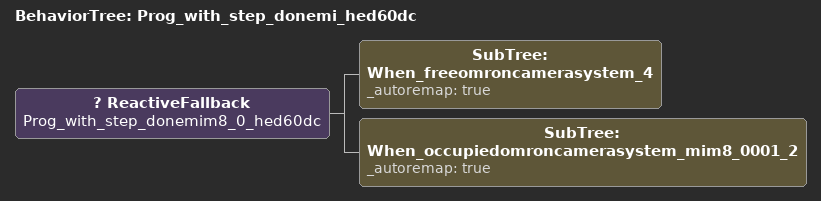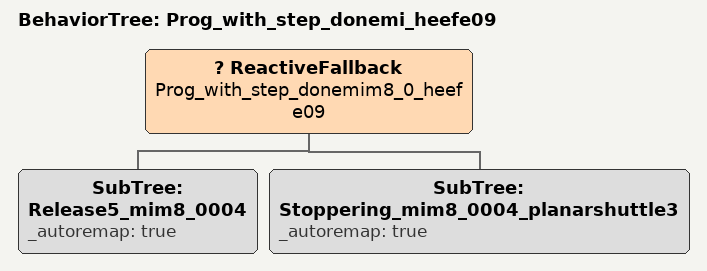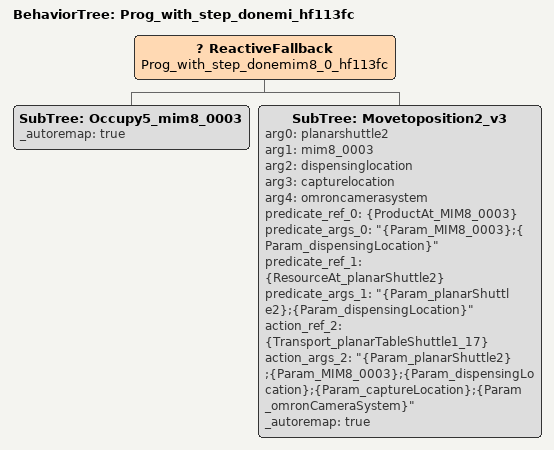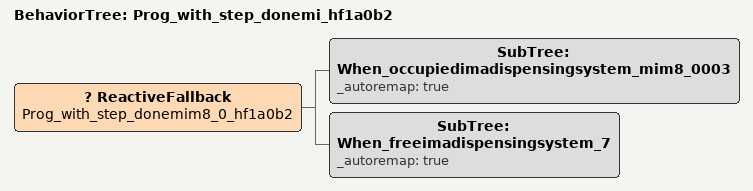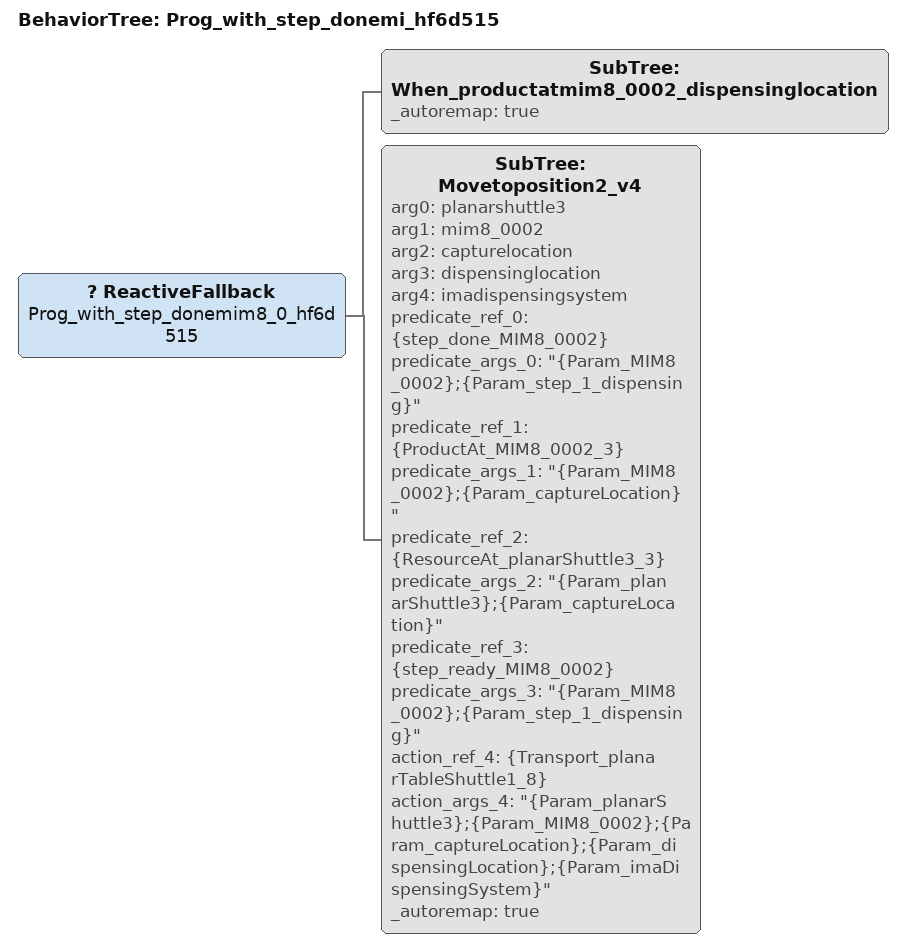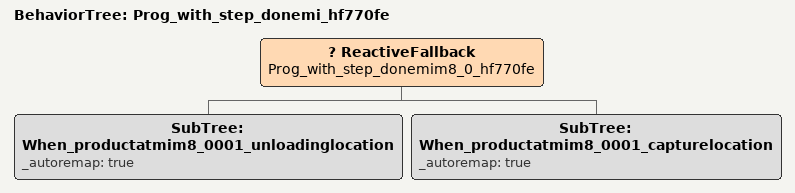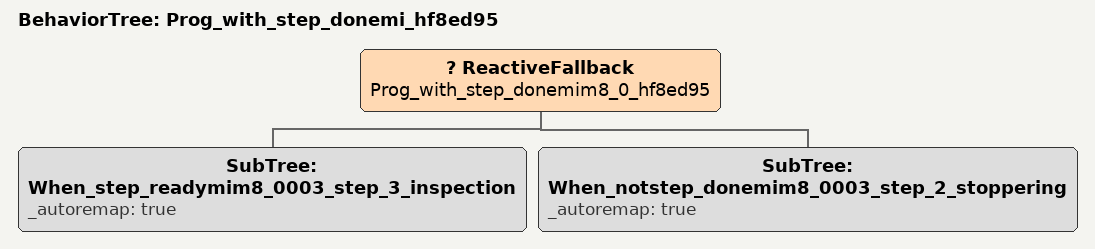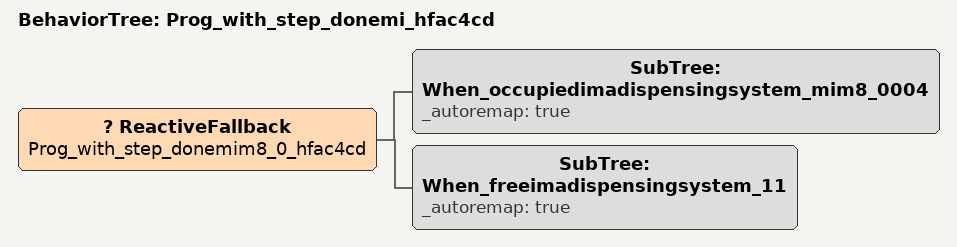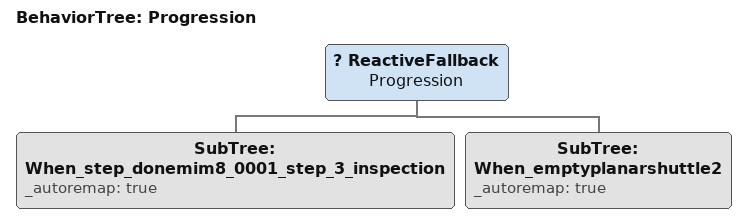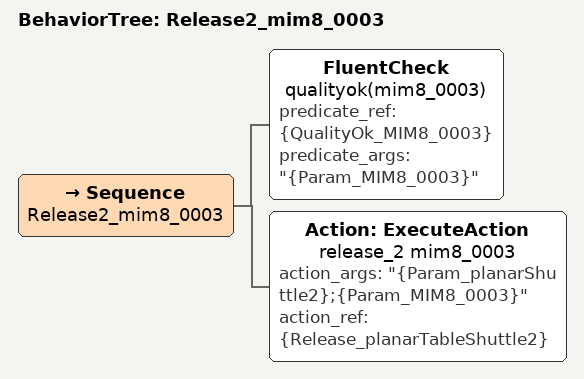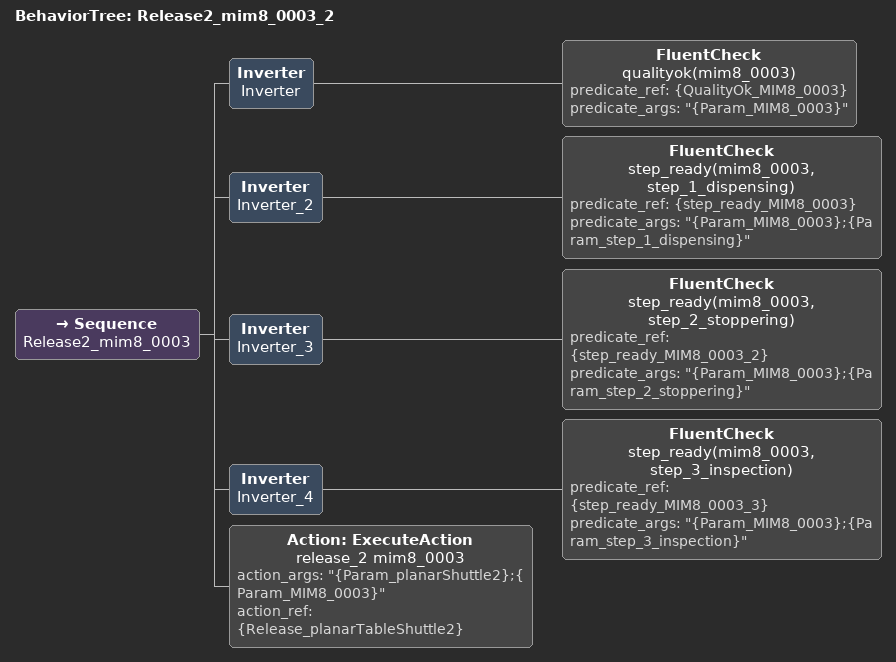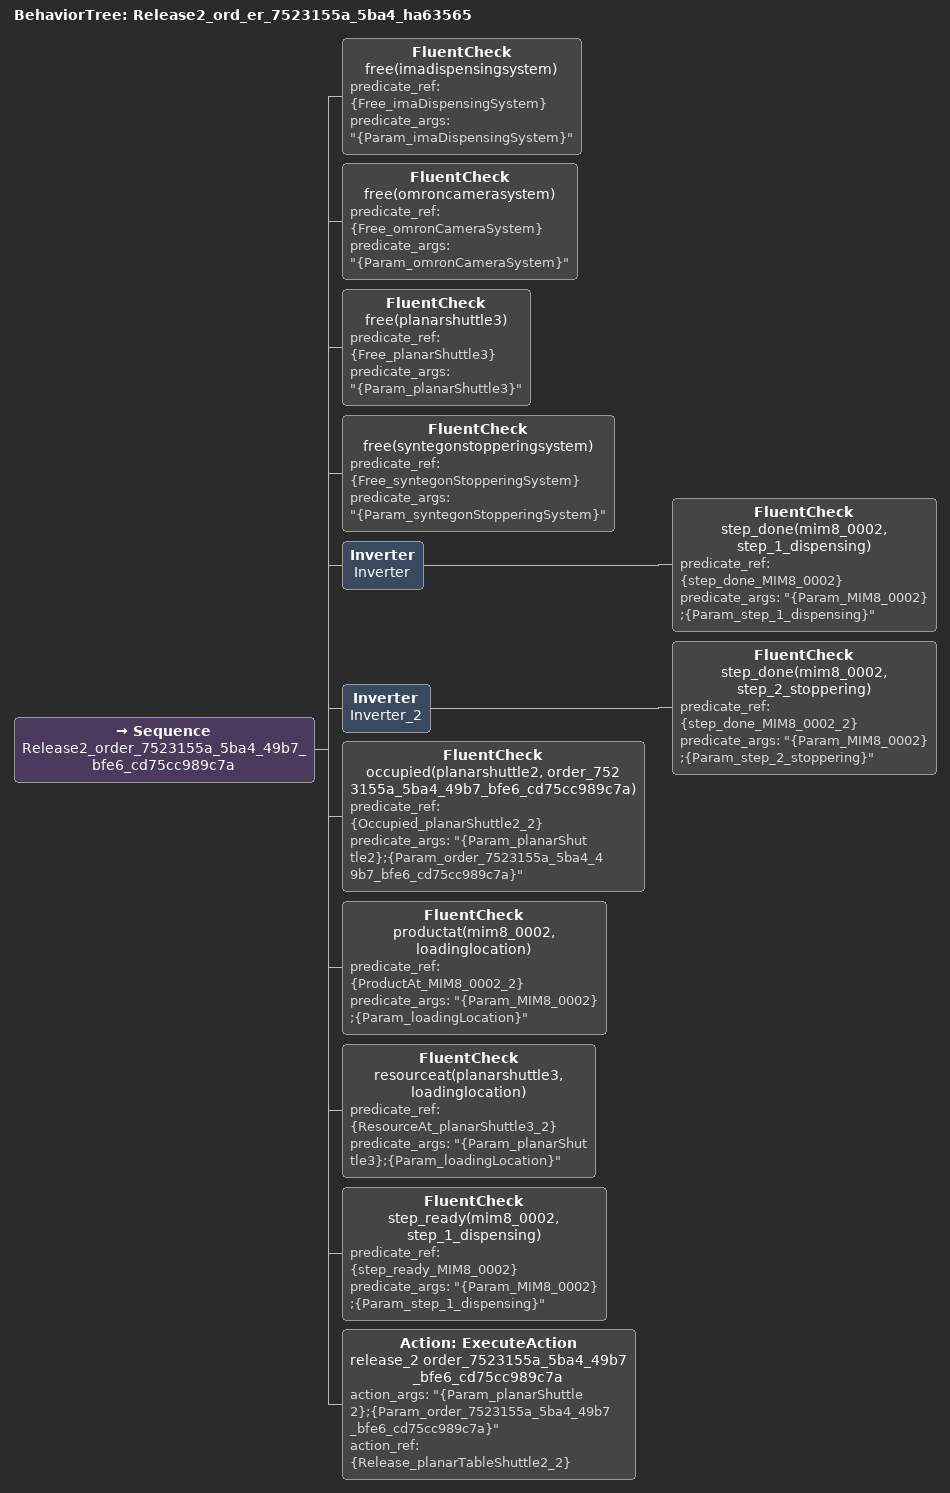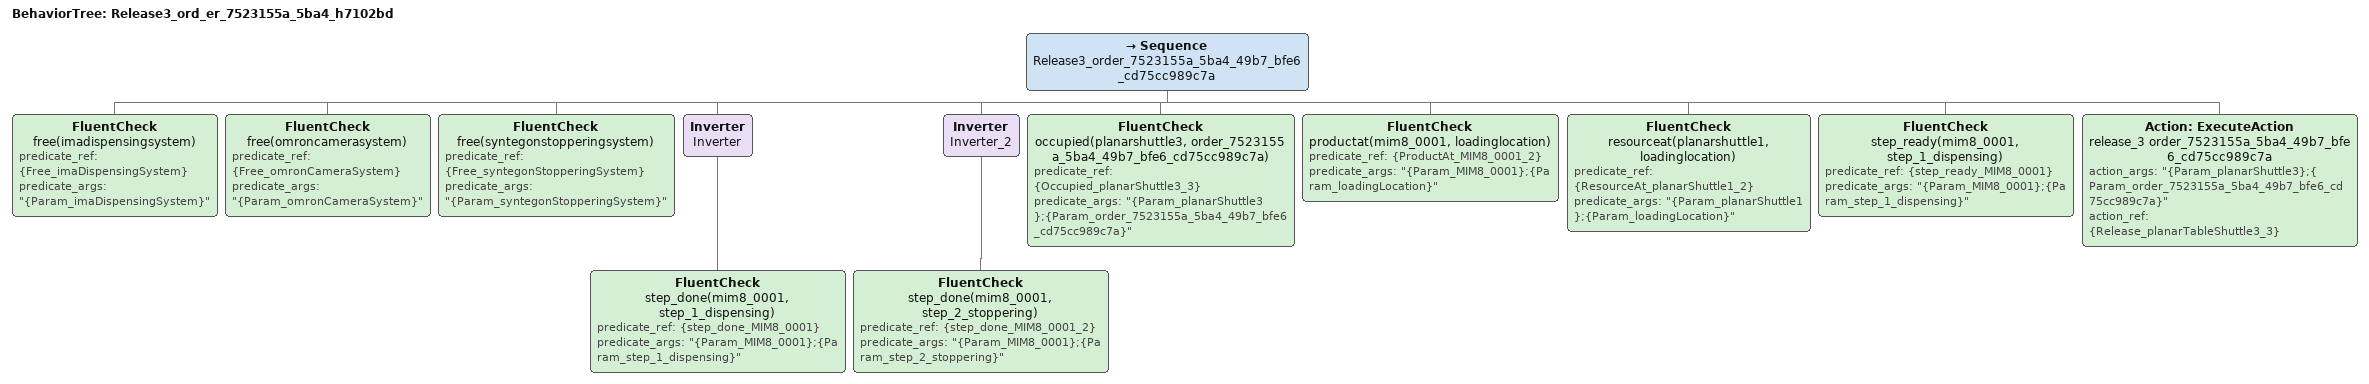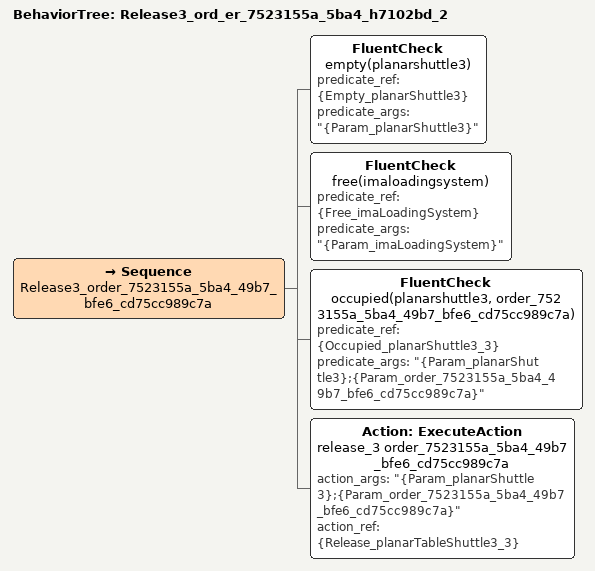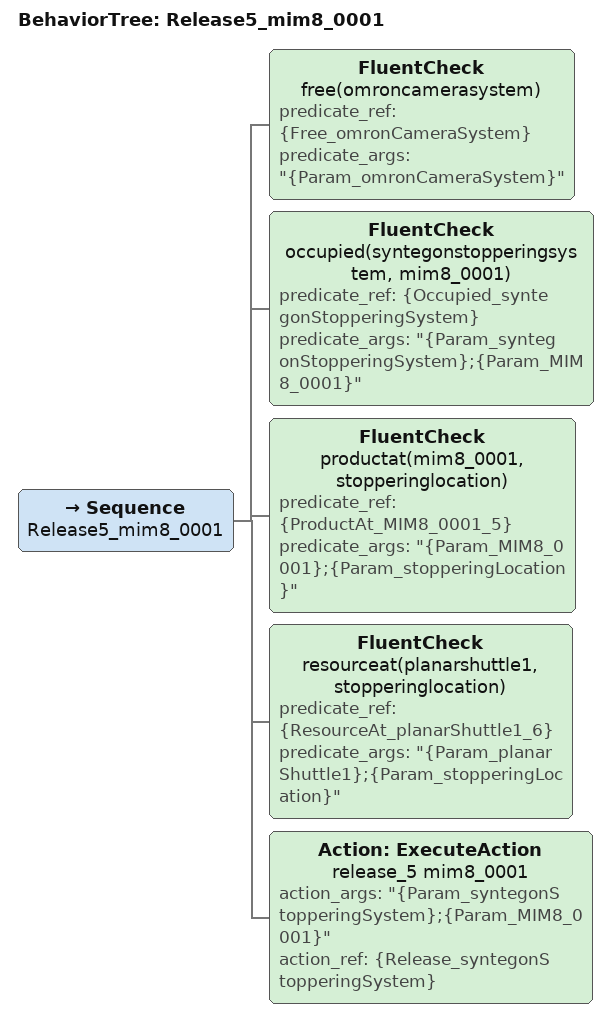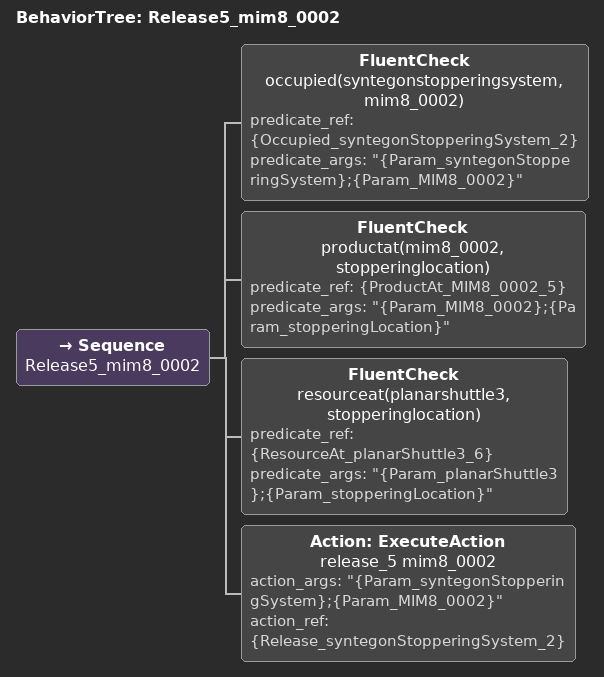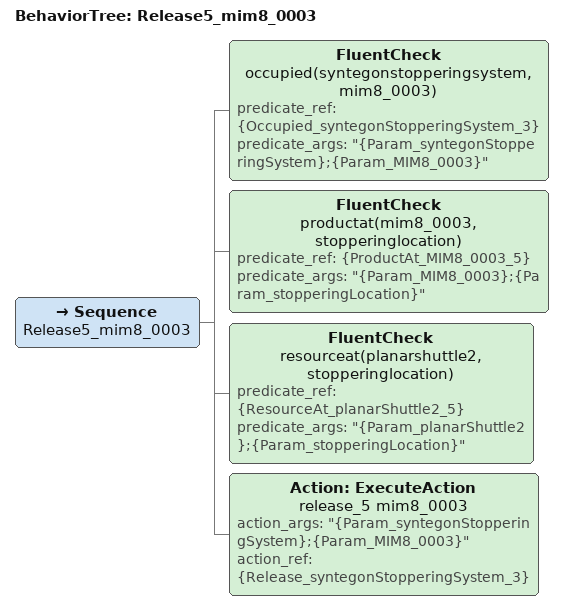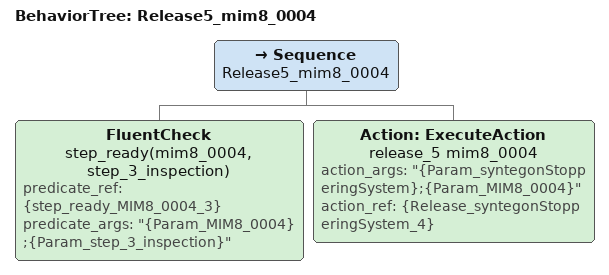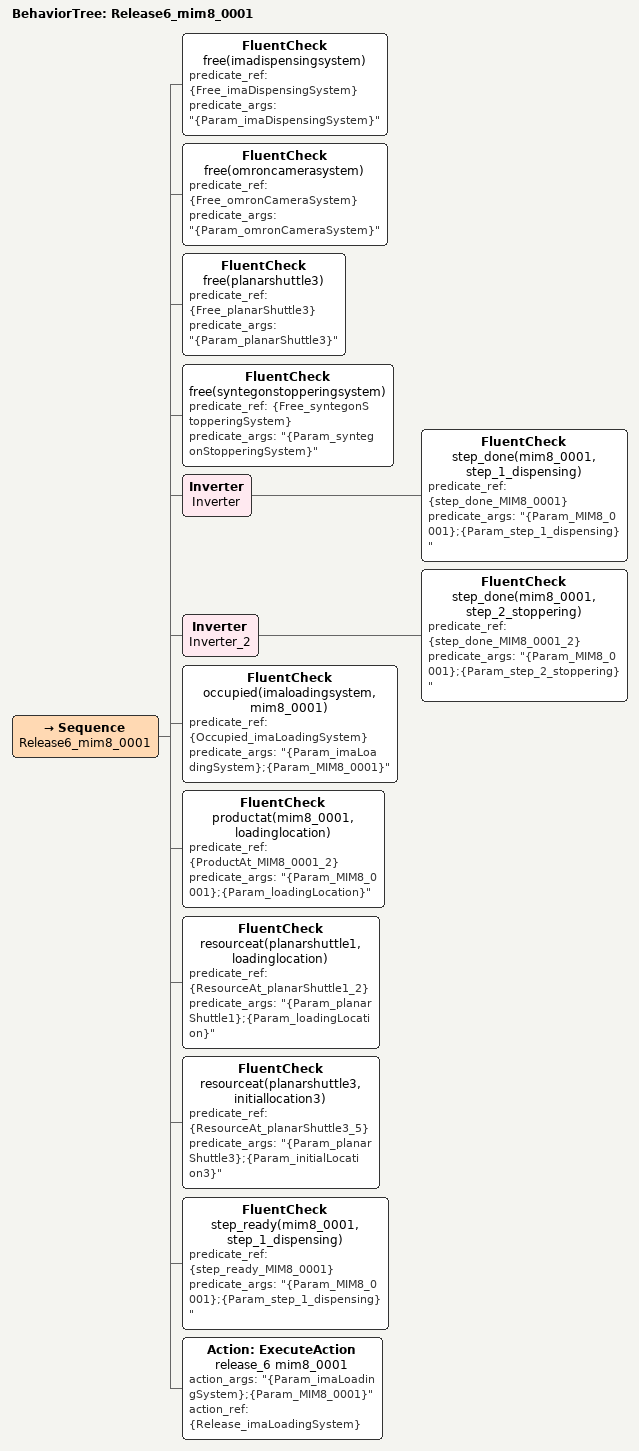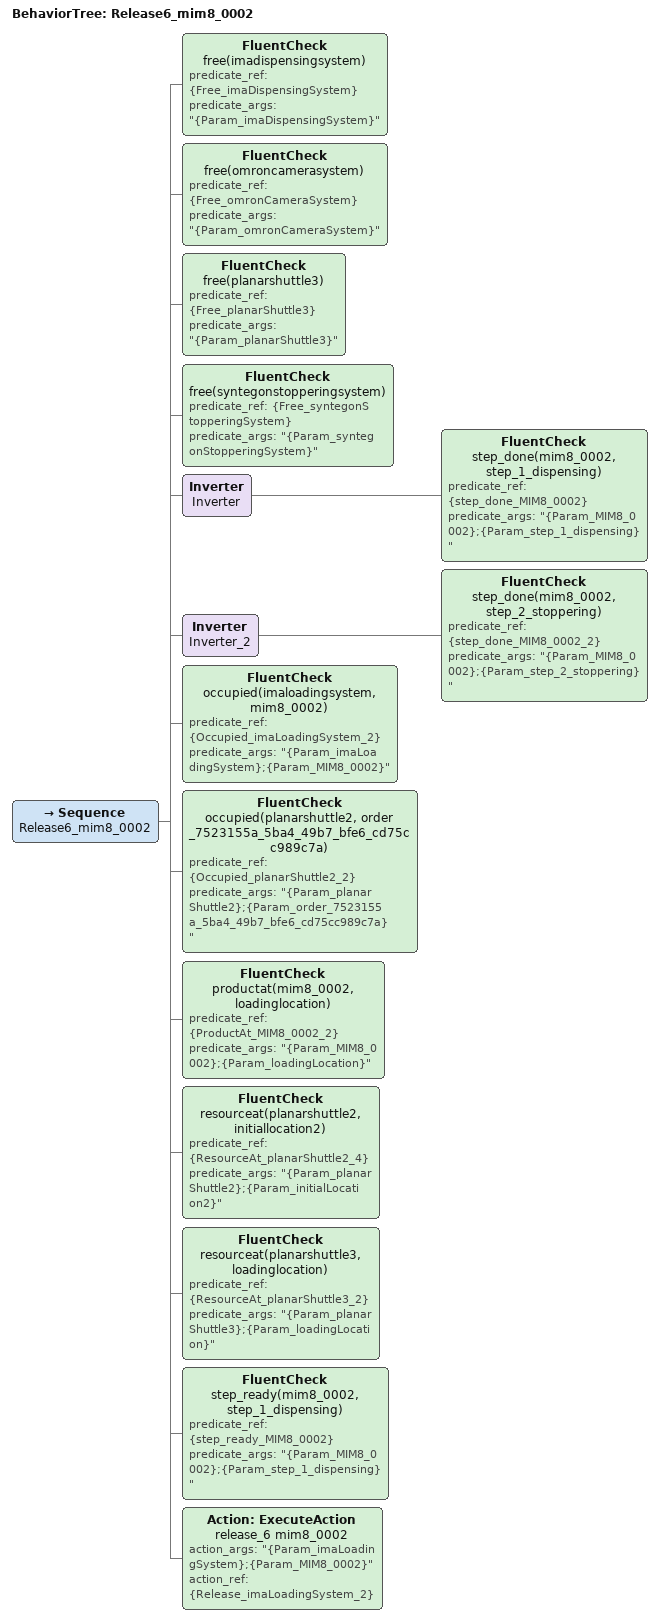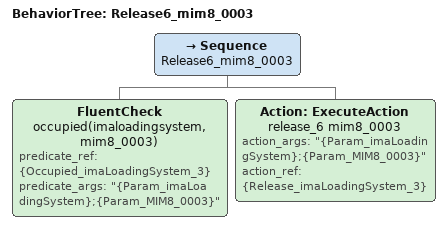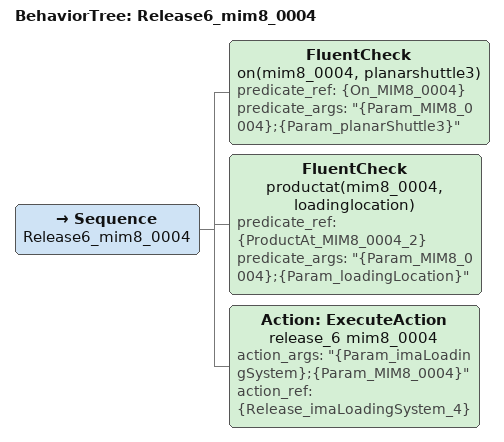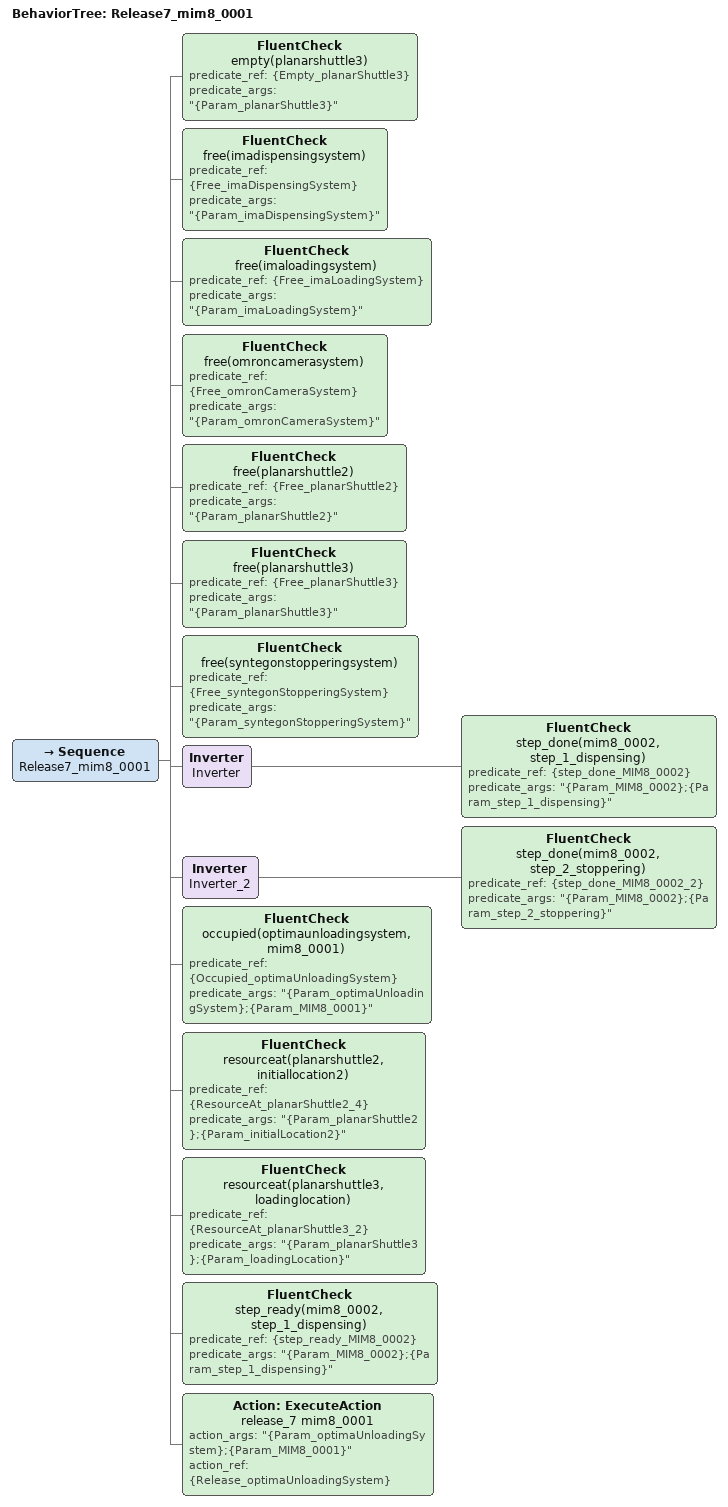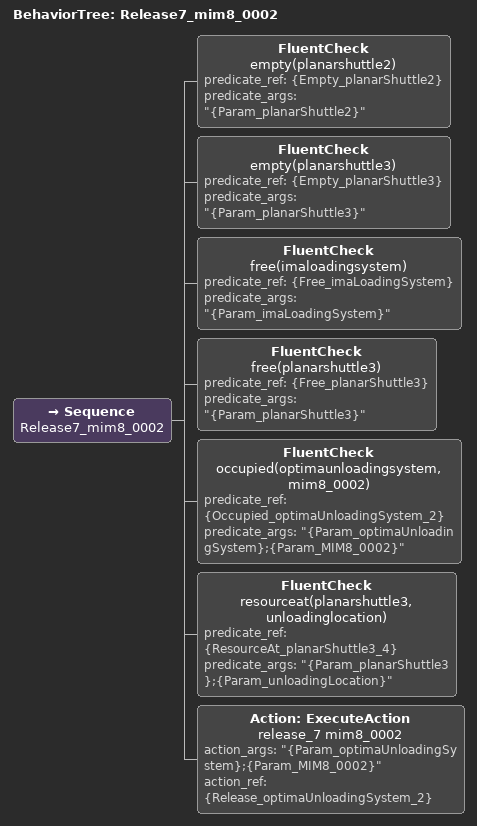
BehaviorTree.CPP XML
<BehaviorTree ID="Prog_with_step_donemi_hed60dc">
  <ReactiveFallback name="Prog_with_step_donemim8_0_hed60dc">
    <SubTree ID="When_freeomroncamerasystem_4" _autoremap="true"/>
    <SubTree ID="When_occupiedomroncamerasystem_mim8_0001_2" _autoremap="true"/>
  </ReactiveFallback>
</BehaviorTree>

<BehaviorTree ID="Prog_with_step_donemi_heefe09">
  <ReactiveFallback name="Prog_with_step_donemim8_0_heefe09">
    <SubTree ID="Release5_mim8_0004" _autoremap="true"/>
    <SubTree ID="Stoppering_mim8_0004_planarshuttle3" _autoremap="true"/>
  </ReactiveFallback>
</BehaviorTree>

<BehaviorTree ID="Prog_with_step_donemi_hf113fc">
  <ReactiveFallback name="Prog_with_step_donemim8_0_hf113fc">
    <SubTree ID="Occupy5_mim8_0003" _autoremap="true"/>
    <SubTree ID="Movetoposition2_v3" arg0="planarshuttle2" arg1="mim8_0003" arg2="dispensinglocation" arg3="capturelocation" arg4="omroncamerasystem" predicate_ref_0="{ProductAt_MIM8_0003}" predicate_args_0="&quot;{Param_MIM8_0003};{Param_dispensingLocation}&quot;" predicate_ref_1="{ResourceAt_planarShuttle2}" predicate_args_1="&quot;{Param_planarShuttle2};{Param_dispensingLocation}&quot;" action_ref_2="{Transport_planarTableShuttle1_17}" action_args_2="&quot;{Param_planarShuttle2};{Param_MIM8_0003};{Param_dispensingLocation};{Param_captureLocation};{Param_omronCameraSystem}&quot;" _autoremap="true"/>
  </ReactiveFallback>
</BehaviorTree>

<BehaviorTree ID="Prog_with_step_donemi_hf1a0b2">
  <ReactiveFallback name="Prog_with_step_donemim8_0_hf1a0b2">
    <SubTree ID="When_occupiedimadispensingsystem_mim8_0003" _autoremap="true"/>
    <SubTree ID="When_freeimadispensingsystem_7" _autoremap="true"/>
  </ReactiveFallback>
</BehaviorTree>

<BehaviorTree ID="Prog_with_step_donemi_hf6d515">
  <ReactiveFallback name="Prog_with_step_donemim8_0_hf6d515">
    <SubTree ID="When_productatmim8_0002_dispensinglocation" _autoremap="true"/>
    <SubTree ID="Movetoposition2_v4" arg0="planarshuttle3" arg1="mim8_0002" arg2="capturelocation" arg3="dispensinglocation" arg4="imadispensingsystem" predicate_ref_0="{step_done_MIM8_0002}" predicate_args_0="&quot;{Param_MIM8_0002};{Param_step_1_dispensing}&quot;" predicate_ref_1="{ProductAt_MIM8_0002_3}" predicate_args_1="&quot;{Param_MIM8_0002};{Param_captureLocation}&quot;" predicate_ref_2="{ResourceAt_planarShuttle3_3}" predicate_args_2="&quot;{Param_planarShuttle3};{Param_captureLocation}&quot;" predicate_ref_3="{step_ready_MIM8_0002}" predicate_args_3="&quot;{Param_MIM8_0002};{Param_step_1_dispensing}&quot;" action_ref_4="{Transport_planarTableShuttle1_8}" action_args_4="&quot;{Param_planarShuttle3};{Param_MIM8_0002};{Param_captureLocation};{Param_dispensingLocation};{Param_imaDispensingSystem}&quot;" _autoremap="true"/>
  </ReactiveFallback>
</BehaviorTree>

<BehaviorTree ID="Prog_with_step_donemi_hf770fe">
  <ReactiveFallback name="Prog_with_step_donemim8_0_hf770fe">
    <SubTree ID="When_productatmim8_0001_unloadinglocation" _autoremap="true"/>
    <SubTree ID="When_productatmim8_0001_capturelocation" _autoremap="true"/>
  </ReactiveFallback>
</BehaviorTree>

<BehaviorTree ID="Prog_with_step_donemi_hf8ed95">
  <ReactiveFallback name="Prog_with_step_donemim8_0_hf8ed95">
    <SubTree ID="When_step_readymim8_0003_step_3_inspection" _autoremap="true"/>
    <SubTree ID="When_notstep_donemim8_0003_step_2_stoppering" _autoremap="true"/>
  </ReactiveFallback>
</BehaviorTree>

<BehaviorTree ID="Prog_with_step_donemi_hfac4cd">
  <ReactiveFallback name="Prog_with_step_donemim8_0_hfac4cd">
    <SubTree ID="When_occupiedimadispensingsystem_mim8_0004" _autoremap="true"/>
    <SubTree ID="When_freeimadispensingsystem_11" _autoremap="true"/>
  </ReactiveFallback>
</BehaviorTree>

<BehaviorTree ID="Progression">
  <ReactiveFallback name="Progression">
    <SubTree ID="When_step_donemim8_0001_step_3_inspection" _autoremap="true"/>
    <SubTree ID="When_emptyplanarshuttle2" _autoremap="true"/>
  </ReactiveFallback>
</BehaviorTree>

<BehaviorTree ID="Release2_mim8_0003">
  <Sequence name="Release2_mim8_0003">
    <FluentCheck name="qualityok(mim8_0003)" predicate_ref="{QualityOk_MIM8_0003}" predicate_args="&quot;{Param_MIM8_0003}&quot;"/>
    <Action ID="ExecuteAction" name="release_2 mim8_0003" action_args="&quot;{Param_planarShuttle2};{Param_MIM8_0003}&quot;" action_ref="{Release_planarTableShuttle2}"/>
  </Sequence>
</BehaviorTree>

<BehaviorTree ID="Release2_mim8_0003_2">
  <Sequence name="Release2_mim8_0003">
    <Inverter name="Inverter">
      <FluentCheck name="qualityok(mim8_0003)" predicate_ref="{QualityOk_MIM8_0003}" predicate_args="&quot;{Param_MIM8_0003}&quot;"/>
    </Inverter>
    <Inverter name="Inverter_2">
      <FluentCheck name="step_ready(mim8_0003, step_1_dispensing)" predicate_ref="{step_ready_MIM8_0003}" predicate_args="&quot;{Param_MIM8_0003};{Param_step_1_dispensing}&quot;"/>
    </Inverter>
    <Inverter name="Inverter_3">
      <FluentCheck name="step_ready(mim8_0003, step_2_stoppering)" predicate_ref="{step_ready_MIM8_0003_2}" predicate_args="&quot;{Param_MIM8_0003};{Param_step_2_stoppering}&quot;"/>
    </Inverter>
    <Inverter name="Inverter_4">
      <FluentCheck name="step_ready(mim8_0003, step_3_inspection)" predicate_ref="{step_ready_MIM8_0003_3}" predicate_args="&quot;{Param_MIM8_0003};{Param_step_3_inspection}&quot;"/>
    </Inverter>
    <Action ID="ExecuteAction" name="release_2 mim8_0003" action_args="&quot;{Param_planarShuttle2};{Param_MIM8_0003}&quot;" action_ref="{Release_planarTableShuttle2}"/>
  </Sequence>
</BehaviorTree>

<BehaviorTree ID="Release2_ord_er_7523155a_5ba4_ha63565">
  <Sequence name="Release2_order_7523155a_5ba4_49b7_bfe6_cd75cc989c7a">
    <FluentCheck name="free(imadispensingsystem)" predicate_ref="{Free_imaDispensingSystem}" predicate_args="&quot;{Param_imaDispensingSystem}&quot;"/>
    <FluentCheck name="free(omroncamerasystem)" predicate_ref="{Free_omronCameraSystem}" predicate_args="&quot;{Param_omronCameraSystem}&quot;"/>
    <FluentCheck name="free(planarshuttle3)" predicate_ref="{Free_planarShuttle3}" predicate_args="&quot;{Param_planarShuttle3}&quot;"/>
    <FluentCheck name="free(syntegonstopperingsystem)" predicate_ref="{Free_syntegonStopperingSystem}" predicate_args="&quot;{Param_syntegonStopperingSystem}&quot;"/>
    <Inverter name="Inverter">
      <FluentCheck name="step_done(mim8_0002, step_1_dispensing)" predicate_ref="{step_done_MIM8_0002}" predicate_args="&quot;{Param_MIM8_0002};{Param_step_1_dispensing}&quot;"/>
    </Inverter>
    <Inverter name="Inverter_2">
      <FluentCheck name="step_done(mim8_0002, step_2_stoppering)" predicate_ref="{step_done_MIM8_0002_2}" predicate_args="&quot;{Param_MIM8_0002};{Param_step_2_stoppering}&quot;"/>
    </Inverter>
    <FluentCheck name="occupied(planarshuttle2, order_7523155a_5ba4_49b7_bfe6_cd75cc989c7a)" predicate_ref="{Occupied_planarShuttle2_2}" predicate_args="&quot;{Param_planarShuttle2};{Param_order_7523155a_5ba4_49b7_bfe6_cd75cc989c7a}&quot;"/>
    <FluentCheck name="productat(mim8_0002, loadinglocation)" predicate_ref="{ProductAt_MIM8_0002_2}" predicate_args="&quot;{Param_MIM8_0002};{Param_loadingLocation}&quot;"/>
    <FluentCheck name="resourceat(planarshuttle3, loadinglocation)" predicate_ref="{ResourceAt_planarShuttle3_2}" predicate_args="&quot;{Param_planarShuttle3};{Param_loadingLocation}&quot;"/>
    <FluentCheck name="step_ready(mim8_0002, step_1_dispensing)" predicate_ref="{step_ready_MIM8_0002}" predicate_args="&quot;{Param_MIM8_0002};{Param_step_1_dispensing}&quot;"/>
    <Action ID="ExecuteAction" name="release_2 order_7523155a_5ba4_49b7_bfe6_cd75cc989c7a" action_args="&quot;{Param_planarShuttle2};{Param_order_7523155a_5ba4_49b7_bfe6_cd75cc989c7a}&quot;" action_ref="{Release_planarTableShuttle2_2}"/>
  </Sequence>
</BehaviorTree>

<BehaviorTree ID="Release3_ord_er_7523155a_5ba4_h7102bd">
  <Sequence name="Release3_order_7523155a_5ba4_49b7_bfe6_cd75cc989c7a">
    <FluentCheck name="free(imadispensingsystem)" predicate_ref="{Free_imaDispensingSystem}" predicate_args="&quot;{Param_imaDispensingSystem}&quot;"/>
    <FluentCheck name="free(omroncamerasystem)" predicate_ref="{Free_omronCameraSystem}" predicate_args="&quot;{Param_omronCameraSystem}&quot;"/>
    <FluentCheck name="free(syntegonstopperingsystem)" predicate_ref="{Free_syntegonStopperingSystem}" predicate_args="&quot;{Param_syntegonStopperingSystem}&quot;"/>
    <Inverter name="Inverter">
      <FluentCheck name="step_done(mim8_0001, step_1_dispensing)" predicate_ref="{step_done_MIM8_0001}" predicate_args="&quot;{Param_MIM8_0001};{Param_step_1_dispensing}&quot;"/>
    </Inverter>
    <Inverter name="Inverter_2">
      <FluentCheck name="step_done(mim8_0001, step_2_stoppering)" predicate_ref="{step_done_MIM8_0001_2}" predicate_args="&quot;{Param_MIM8_0001};{Param_step_2_stoppering}&quot;"/>
    </Inverter>
    <FluentCheck name="occupied(planarshuttle3, order_7523155a_5ba4_49b7_bfe6_cd75cc989c7a)" predicate_ref="{Occupied_planarShuttle3_3}" predicate_args="&quot;{Param_planarShuttle3};{Param_order_7523155a_5ba4_49b7_bfe6_cd75cc989c7a}&quot;"/>
    <FluentCheck name="productat(mim8_0001, loadinglocation)" predicate_ref="{ProductAt_MIM8_0001_2}" predicate_args="&quot;{Param_MIM8_0001};{Param_loadingLocation}&quot;"/>
    <FluentCheck name="resourceat(planarshuttle1, loadinglocation)" predicate_ref="{ResourceAt_planarShuttle1_2}" predicate_args="&quot;{Param_planarShuttle1};{Param_loadingLocation}&quot;"/>
    <FluentCheck name="step_ready(mim8_0001, step_1_dispensing)" predicate_ref="{step_ready_MIM8_0001}" predicate_args="&quot;{Param_MIM8_0001};{Param_step_1_dispensing}&quot;"/>
    <Action ID="ExecuteAction" name="release_3 order_7523155a_5ba4_49b7_bfe6_cd75cc989c7a" action_args="&quot;{Param_planarShuttle3};{Param_order_7523155a_5ba4_49b7_bfe6_cd75cc989c7a}&quot;" action_ref="{Release_planarTableShuttle3_3}"/>
  </Sequence>
</BehaviorTree>

<BehaviorTree ID="Release3_ord_er_7523155a_5ba4_h7102bd_2">
  <Sequence name="Release3_order_7523155a_5ba4_49b7_bfe6_cd75cc989c7a">
    <FluentCheck name="empty(planarshuttle3)" predicate_ref="{Empty_planarShuttle3}" predicate_args="&quot;{Param_planarShuttle3}&quot;"/>
    <FluentCheck name="free(imaloadingsystem)" predicate_ref="{Free_imaLoadingSystem}" predicate_args="&quot;{Param_imaLoadingSystem}&quot;"/>
    <FluentCheck name="occupied(planarshuttle3, order_7523155a_5ba4_49b7_bfe6_cd75cc989c7a)" predicate_ref="{Occupied_planarShuttle3_3}" predicate_args="&quot;{Param_planarShuttle3};{Param_order_7523155a_5ba4_49b7_bfe6_cd75cc989c7a}&quot;"/>
    <Action ID="ExecuteAction" name="release_3 order_7523155a_5ba4_49b7_bfe6_cd75cc989c7a" action_args="&quot;{Param_planarShuttle3};{Param_order_7523155a_5ba4_49b7_bfe6_cd75cc989c7a}&quot;" action_ref="{Release_planarTableShuttle3_3}"/>
  </Sequence>
</BehaviorTree>

<BehaviorTree ID="Release5_mim8_0001">
  <Sequence name="Release5_mim8_0001">
    <FluentCheck name="free(omroncamerasystem)" predicate_ref="{Free_omronCameraSystem}" predicate_args="&quot;{Param_omronCameraSystem}&quot;"/>
    <FluentCheck name="occupied(syntegonstopperingsystem, mim8_0001)" predicate_ref="{Occupied_syntegonStopperingSystem}" predicate_args="&quot;{Param_syntegonStopperingSystem};{Param_MIM8_0001}&quot;"/>
    <FluentCheck name="productat(mim8_0001, stopperinglocation)" predicate_ref="{ProductAt_MIM8_0001_5}" predicate_args="&quot;{Param_MIM8_0001};{Param_stopperingLocation}&quot;"/>
    <FluentCheck name="resourceat(planarshuttle1, stopperinglocation)" predicate_ref="{ResourceAt_planarShuttle1_6}" predicate_args="&quot;{Param_planarShuttle1};{Param_stopperingLocation}&quot;"/>
    <Action ID="ExecuteAction" name="release_5 mim8_0001" action_args="&quot;{Param_syntegonStopperingSystem};{Param_MIM8_0001}&quot;" action_ref="{Release_syntegonStopperingSystem}"/>
  </Sequence>
</BehaviorTree>

<BehaviorTree ID="Release5_mim8_0002">
  <Sequence name="Release5_mim8_0002">
    <FluentCheck name="occupied(syntegonstopperingsystem, mim8_0002)" predicate_ref="{Occupied_syntegonStopperingSystem_2}" predicate_args="&quot;{Param_syntegonStopperingSystem};{Param_MIM8_0002}&quot;"/>
    <FluentCheck name="productat(mim8_0002, stopperinglocation)" predicate_ref="{ProductAt_MIM8_0002_5}" predicate_args="&quot;{Param_MIM8_0002};{Param_stopperingLocation}&quot;"/>
    <FluentCheck name="resourceat(planarshuttle3, stopperinglocation)" predicate_ref="{ResourceAt_planarShuttle3_6}" predicate_args="&quot;{Param_planarShuttle3};{Param_stopperingLocation}&quot;"/>
    <Action ID="ExecuteAction" name="release_5 mim8_0002" action_args="&quot;{Param_syntegonStopperingSystem};{Param_MIM8_0002}&quot;" action_ref="{Release_syntegonStopperingSystem_2}"/>
  </Sequence>
</BehaviorTree>

<BehaviorTree ID="Release5_mim8_0003">
  <Sequence name="Release5_mim8_0003">
    <FluentCheck name="occupied(syntegonstopperingsystem, mim8_0003)" predicate_ref="{Occupied_syntegonStopperingSystem_3}" predicate_args="&quot;{Param_syntegonStopperingSystem};{Param_MIM8_0003}&quot;"/>
    <FluentCheck name="productat(mim8_0003, stopperinglocation)" predicate_ref="{ProductAt_MIM8_0003_5}" predicate_args="&quot;{Param_MIM8_0003};{Param_stopperingLocation}&quot;"/>
    <FluentCheck name="resourceat(planarshuttle2, stopperinglocation)" predicate_ref="{ResourceAt_planarShuttle2_5}" predicate_args="&quot;{Param_planarShuttle2};{Param_stopperingLocation}&quot;"/>
    <Action ID="ExecuteAction" name="release_5 mim8_0003" action_args="&quot;{Param_syntegonStopperingSystem};{Param_MIM8_0003}&quot;" action_ref="{Release_syntegonStopperingSystem_3}"/>
  </Sequence>
</BehaviorTree>

<BehaviorTree ID="Release5_mim8_0004">
  <Sequence name="Release5_mim8_0004">
    <FluentCheck name="step_ready(mim8_0004, step_3_inspection)" predicate_ref="{step_ready_MIM8_0004_3}" predicate_args="&quot;{Param_MIM8_0004};{Param_step_3_inspection}&quot;"/>
    <Action ID="ExecuteAction" name="release_5 mim8_0004" action_args="&quot;{Param_syntegonStopperingSystem};{Param_MIM8_0004}&quot;" action_ref="{Release_syntegonStopperingSystem_4}"/>
  </Sequence>
</BehaviorTree>

<BehaviorTree ID="Release6_mim8_0001">
  <Sequence name="Release6_mim8_0001">
    <FluentCheck name="free(imadispensingsystem)" predicate_ref="{Free_imaDispensingSystem}" predicate_args="&quot;{Param_imaDispensingSystem}&quot;"/>
    <FluentCheck name="free(omroncamerasystem)" predicate_ref="{Free_omronCameraSystem}" predicate_args="&quot;{Param_omronCameraSystem}&quot;"/>
    <FluentCheck name="free(planarshuttle3)" predicate_ref="{Free_planarShuttle3}" predicate_args="&quot;{Param_planarShuttle3}&quot;"/>
    <FluentCheck name="free(syntegonstopperingsystem)" predicate_ref="{Free_syntegonStopperingSystem}" predicate_args="&quot;{Param_syntegonStopperingSystem}&quot;"/>
    <Inverter name="Inverter">
      <FluentCheck name="step_done(mim8_0001, step_1_dispensing)" predicate_ref="{step_done_MIM8_0001}" predicate_args="&quot;{Param_MIM8_0001};{Param_step_1_dispensing}&quot;"/>
    </Inverter>
    <Inverter name="Inverter_2">
      <FluentCheck name="step_done(mim8_0001, step_2_stoppering)" predicate_ref="{step_done_MIM8_0001_2}" predicate_args="&quot;{Param_MIM8_0001};{Param_step_2_stoppering}&quot;"/>
    </Inverter>
    <FluentCheck name="occupied(imaloadingsystem, mim8_0001)" predicate_ref="{Occupied_imaLoadingSystem}" predicate_args="&quot;{Param_imaLoadingSystem};{Param_MIM8_0001}&quot;"/>
    <FluentCheck name="productat(mim8_0001, loadinglocation)" predicate_ref="{ProductAt_MIM8_0001_2}" predicate_args="&quot;{Param_MIM8_0001};{Param_loadingLocation}&quot;"/>
    <FluentCheck name="resourceat(planarshuttle1, loadinglocation)" predicate_ref="{ResourceAt_planarShuttle1_2}" predicate_args="&quot;{Param_planarShuttle1};{Param_loadingLocation}&quot;"/>
    <FluentCheck name="resourceat(planarshuttle3, initiallocation3)" predicate_ref="{ResourceAt_planarShuttle3_5}" predicate_args="&quot;{Param_planarShuttle3};{Param_initialLocation3}&quot;"/>
    <FluentCheck name="step_ready(mim8_0001, step_1_dispensing)" predicate_ref="{step_ready_MIM8_0001}" predicate_args="&quot;{Param_MIM8_0001};{Param_step_1_dispensing}&quot;"/>
    <Action ID="ExecuteAction" name="release_6 mim8_0001" action_args="&quot;{Param_imaLoadingSystem};{Param_MIM8_0001}&quot;" action_ref="{Release_imaLoadingSystem}"/>
  </Sequence>
</BehaviorTree>

<BehaviorTree ID="Release6_mim8_0002">
  <Sequence name="Release6_mim8_0002">
    <FluentCheck name="free(imadispensingsystem)" predicate_ref="{Free_imaDispensingSystem}" predicate_args="&quot;{Param_imaDispensingSystem}&quot;"/>
    <FluentCheck name="free(omroncamerasystem)" predicate_ref="{Free_omronCameraSystem}" predicate_args="&quot;{Param_omronCameraSystem}&quot;"/>
    <FluentCheck name="free(planarshuttle3)" predicate_ref="{Free_planarShuttle3}" predicate_args="&quot;{Param_planarShuttle3}&quot;"/>
    <FluentCheck name="free(syntegonstopperingsystem)" predicate_ref="{Free_syntegonStopperingSystem}" predicate_args="&quot;{Param_syntegonStopperingSystem}&quot;"/>
    <Inverter name="Inverter">
      <FluentCheck name="step_done(mim8_0002, step_1_dispensing)" predicate_ref="{step_done_MIM8_0002}" predicate_args="&quot;{Param_MIM8_0002};{Param_step_1_dispensing}&quot;"/>
    </Inverter>
    <Inverter name="Inverter_2">
      <FluentCheck name="step_done(mim8_0002, step_2_stoppering)" predicate_ref="{step_done_MIM8_0002_2}" predicate_args="&quot;{Param_MIM8_0002};{Param_step_2_stoppering}&quot;"/>
    </Inverter>
    <FluentCheck name="occupied(imaloadingsystem, mim8_0002)" predicate_ref="{Occupied_imaLoadingSystem_2}" predicate_args="&quot;{Param_imaLoadingSystem};{Param_MIM8_0002}&quot;"/>
    <FluentCheck name="occupied(planarshuttle2, order_7523155a_5ba4_49b7_bfe6_cd75cc989c7a)" predicate_ref="{Occupied_planarShuttle2_2}" predicate_args="&quot;{Param_planarShuttle2};{Param_order_7523155a_5ba4_49b7_bfe6_cd75cc989c7a}&quot;"/>
    <FluentCheck name="productat(mim8_0002, loadinglocation)" predicate_ref="{ProductAt_MIM8_0002_2}" predicate_args="&quot;{Param_MIM8_0002};{Param_loadingLocation}&quot;"/>
    <FluentCheck name="resourceat(planarshuttle2, initiallocation2)" predicate_ref="{ResourceAt_planarShuttle2_4}" predicate_args="&quot;{Param_planarShuttle2};{Param_initialLocation2}&quot;"/>
    <FluentCheck name="resourceat(planarshuttle3, loadinglocation)" predicate_ref="{ResourceAt_planarShuttle3_2}" predicate_args="&quot;{Param_planarShuttle3};{Param_loadingLocation}&quot;"/>
    <FluentCheck name="step_ready(mim8_0002, step_1_dispensing)" predicate_ref="{step_ready_MIM8_0002}" predicate_args="&quot;{Param_MIM8_0002};{Param_step_1_dispensing}&quot;"/>
    <Action ID="ExecuteAction" name="release_6 mim8_0002" action_args="&quot;{Param_imaLoadingSystem};{Param_MIM8_0002}&quot;" action_ref="{Release_imaLoadingSystem_2}"/>
  </Sequence>
</BehaviorTree>

<BehaviorTree ID="Release6_mim8_0003">
  <Sequence name="Release6_mim8_0003">
    <FluentCheck name="occupied(imaloadingsystem, mim8_0003)" predicate_ref="{Occupied_imaLoadingSystem_3}" predicate_args="&quot;{Param_imaLoadingSystem};{Param_MIM8_0003}&quot;"/>
    <Action ID="ExecuteAction" name="release_6 mim8_0003" action_args="&quot;{Param_imaLoadingSystem};{Param_MIM8_0003}&quot;" action_ref="{Release_imaLoadingSystem_3}"/>
  </Sequence>
</BehaviorTree>

<BehaviorTree ID="Release6_mim8_0004">
  <Sequence name="Release6_mim8_0004">
    <FluentCheck name="on(mim8_0004, planarshuttle3)" predicate_ref="{On_MIM8_0004}" predicate_args="&quot;{Param_MIM8_0004};{Param_planarShuttle3}&quot;"/>
    <FluentCheck name="productat(mim8_0004, loadinglocation)" predicate_ref="{ProductAt_MIM8_0004_2}" predicate_args="&quot;{Param_MIM8_0004};{Param_loadingLocation}&quot;"/>
    <Action ID="ExecuteAction" name="release_6 mim8_0004" action_args="&quot;{Param_imaLoadingSystem};{Param_MIM8_0004}&quot;" action_ref="{Release_imaLoadingSystem_4}"/>
  </Sequence>
</BehaviorTree>

<BehaviorTree ID="Release7_mim8_0001">
  <Sequence name="Release7_mim8_0001">
    <FluentCheck name="empty(planarshuttle3)" predicate_ref="{Empty_planarShuttle3}" predicate_args="&quot;{Param_planarShuttle3}&quot;"/>
    <FluentCheck name="free(imadispensingsystem)" predicate_ref="{Free_imaDispensingSystem}" predicate_args="&quot;{Param_imaDispensingSystem}&quot;"/>
    <FluentCheck name="free(imaloadingsystem)" predicate_ref="{Free_imaLoadingSystem}" predicate_args="&quot;{Param_imaLoadingSystem}&quot;"/>
    <FluentCheck name="free(omroncamerasystem)" predicate_ref="{Free_omronCameraSystem}" predicate_args="&quot;{Param_omronCameraSystem}&quot;"/>
    <FluentCheck name="free(planarshuttle2)" predicate_ref="{Free_planarShuttle2}" predicate_args="&quot;{Param_planarShuttle2}&quot;"/>
    <FluentCheck name="free(planarshuttle3)" predicate_ref="{Free_planarShuttle3}" predicate_args="&quot;{Param_planarShuttle3}&quot;"/>
    <FluentCheck name="free(syntegonstopperingsystem)" predicate_ref="{Free_syntegonStopperingSystem}" predicate_args="&quot;{Param_syntegonStopperingSystem}&quot;"/>
    <Inverter name="Inverter">
      <FluentCheck name="step_done(mim8_0002, step_1_dispensing)" predicate_ref="{step_done_MIM8_0002}" predicate_args="&quot;{Param_MIM8_0002};{Param_step_1_dispensing}&quot;"/>
    </Inverter>
    <Inverter name="Inverter_2">
      <FluentCheck name="step_done(mim8_0002, step_2_stoppering)" predicate_ref="{step_done_MIM8_0002_2}" predicate_args="&quot;{Param_MIM8_0002};{Param_step_2_stoppering}&quot;"/>
    </Inverter>
    <FluentCheck name="occupied(optimaunloadingsystem, mim8_0001)" predicate_ref="{Occupied_optimaUnloadingSystem}" predicate_args="&quot;{Param_optimaUnloadingSystem};{Param_MIM8_0001}&quot;"/>
    <FluentCheck name="resourceat(planarshuttle2, initiallocation2)" predicate_ref="{ResourceAt_planarShuttle2_4}" predicate_args="&quot;{Param_planarShuttle2};{Param_initialLocation2}&quot;"/>
    <FluentCheck name="resourceat(planarshuttle3, loadinglocation)" predicate_ref="{ResourceAt_planarShuttle3_2}" predicate_args="&quot;{Param_planarShuttle3};{Param_loadingLocation}&quot;"/>
    <FluentCheck name="step_ready(mim8_0002, step_1_dispensing)" predicate_ref="{step_ready_MIM8_0002}" predicate_args="&quot;{Param_MIM8_0002};{Param_step_1_dispensing}&quot;"/>
    <Action ID="ExecuteAction" name="release_7 mim8_0001" action_args="&quot;{Param_optimaUnloadingSystem};{Param_MIM8_0001}&quot;" action_ref="{Release_optimaUnloadingSystem}"/>
  </Sequence>
</BehaviorTree>

<BehaviorTree ID="Release7_mim8_0002">
  <Sequence name="Release7_mim8_0002">
    <FluentCheck name="empty(planarshuttle2)" predicate_ref="{Empty_planarShuttle2}" predicate_args="&quot;{Param_planarShuttle2}&quot;"/>
    <FluentCheck name="empty(planarshuttle3)" predicate_ref="{Empty_planarShuttle3}" predicate_args="&quot;{Param_planarShuttle3}&quot;"/>
    <FluentCheck name="free(imaloadingsystem)" predicate_ref="{Free_imaLoadingSystem}" predicate_args="&quot;{Param_imaLoadingSystem}&quot;"/>
    <FluentCheck name="free(planarshuttle3)" predicate_ref="{Free_planarShuttle3}" predicate_args="&quot;{Param_planarShuttle3}&quot;"/>
    <FluentCheck name="occupied(optimaunloadingsystem, mim8_0002)" predicate_ref="{Occupied_optimaUnloadingSystem_2}" predicate_args="&quot;{Param_optimaUnloadingSystem};{Param_MIM8_0002}&quot;"/>
    <FluentCheck name="resourceat(planarshuttle3, unloadinglocation)" predicate_ref="{ResourceAt_planarShuttle3_4}" predicate_args="&quot;{Param_planarShuttle3};{Param_unloadingLocation}&quot;"/>
    <Action ID="ExecuteAction" name="release_7 mim8_0002" action_args="&quot;{Param_optimaUnloadingSystem};{Param_MIM8_0002}&quot;" action_ref="{Release_optimaUnloadingSystem_2}"/>
  </Sequence>
</BehaviorTree>
